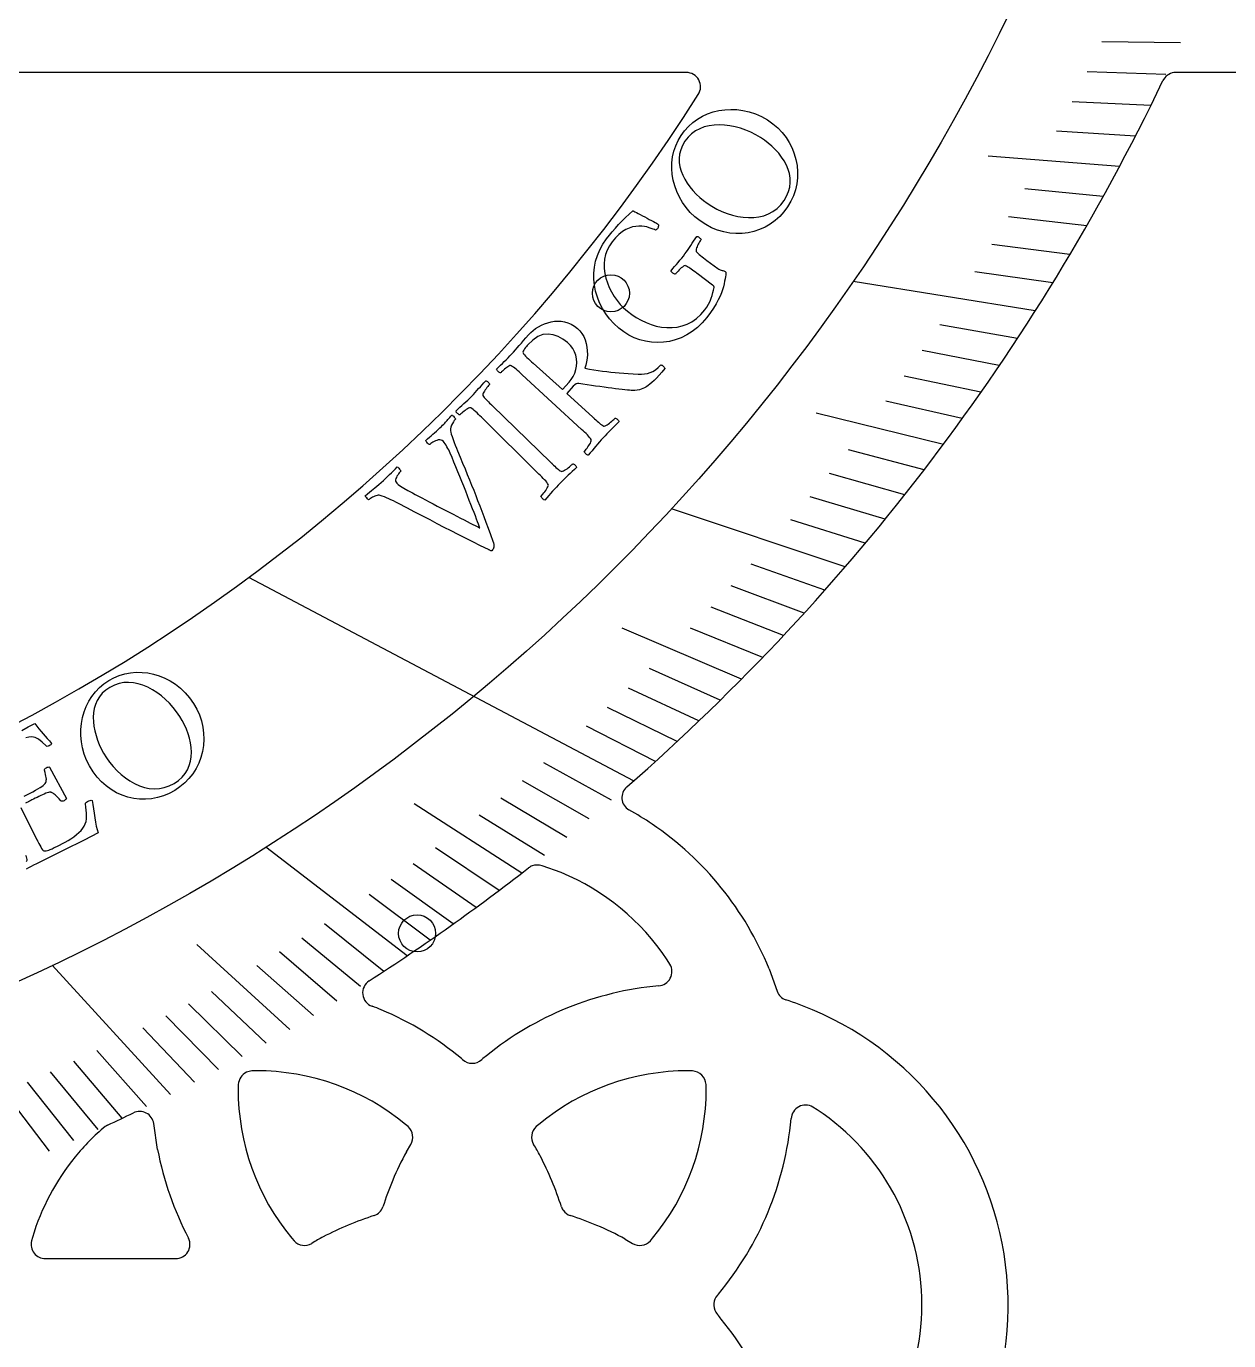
# Model space of a CAD drawing. Header units: millimetres. Extents: x -54 to 54, y -54 to 54.
# Drawn here: x 14.86 to 35.94, y -23.31 to -0.27 of the extents above; entities that cross this region are included whole.
import ezdxf

# ---------------------------------------------------------------- set-up
doc = ezdxf.new("R2010")
doc.units = ezdxf.units.MM
for name, color, linetype in [('CUT_INNER', 6, 'Continuous'), ('CUT_OUTER', 1, 'Continuous'), ('ENGRAVE', 7, 'Continuous'), ('ENGRAVE_FINE', 8, 'Continuous'), ('TEXT', 5, 'Continuous')]:
    doc.layers.add(name, color=color, linetype=linetype)

msp = doc.modelspace()

# ---------------------------------------------------------------- linework, layer by layer
at = {"layer": 'CUT_INNER'}
for points in [[(26.4331, -1.08), (4.6534, -1.08)], [(51.0325, -1.08), (35.0142, -1.08)], [(34.8007, -1.1999), (34.7885, -1.2224)], [(24.2386, -15.1051), (23.9042, -14.9854)], [(26.1455, -16.7103), (26.0979, -16.631)], [(27.8829, -16.7884), (28.0246, -17.1843)], [(22.4931, -18.3651), (22.5121, -18.3823)], [(18.8877, -18.5775), (18.8184, -18.5809)], [(26.5416, -18.5809), (26.4723, -18.5775)], [(18.5809, -18.8184), (18.5775, -18.8877)], [(26.7825, -18.8877), (26.7791, -18.8184)], [(28.729, -19.2621), (28.6497, -19.2145)], [(16.2685, -19.5408), (16.2478, -19.5545)], [(16.2904, -19.5291), (16.2685, -19.5408)], [(17.1651, -19.956), (17.098, -19.5035)], [(21.5566, -19.5569), (21.5121, -19.5165)], [(23.8479, -19.5165), (23.8034, -19.5569)], [(21.527, -19.9977), (21.6032, -19.8707)], [(14.9706, -21.5008), (14.956, -21.5593)], [(19.5165, -21.5121), (19.5569, -21.5566)], [(25.3623, -21.527), (25.4893, -21.6032)], [(25.8031, -21.5566), (25.8435, -21.5121)], [(15.1985, -21.87), (17.4839, -21.87)], [(26.9949, -22.4931), (26.9777, -22.5121)], [(26.9485, -22.8085), (26.9622, -22.8289), (26.9777, -22.8479)]]:
    msp.add_lwpolyline(points, dxfattribs=at)
for centre, radius, start, end in [((26.4331, -1.33), 0.25, 327.48047, 90), ((35.0142, -1.33), 0.25, 90, 148.64702), ((0.0037, 15.4278), 38.5644, 311.16777, 334.4212), ((0.0002, 15.4305), 31.5488, 272.43391, 327.62104), ((25.5544, -13.7907), 0.25, 131.30985, 239.0625), ((23.1822, -18.1368), 4.7016, 55.68169, 61.4964), ((22.68, -18.9), 5.6151, 22.09021, 55.84021), ((23.8199, -15.2208), 0.25, 70.3125, 110.54883), ((0.0813, 15.3152), 38.4278, 302.75827, 307.86186), ((23.8199, -15.2208), 0.25, 110.54883, 127.79297), ((22.68, -18.9), 4.1025, 33.57868, 67.67132), ((25.931, -16.8389), 0.25, 274.21875, 30.9375), ((21.0101, -17.211), 0.25, 122.87251, 250.3125), ((26.46, -22.68), 5.6151, 95.21723, 128.96516), ((28.2599, -17.1001), 0.25, 199.6875, 250.3125), ((20.3869, -19.0892), 1.729, 66.15441, 71.83446), ((18.9056, -22.6708), 5.6044, 50.19903, 67.10639), ((26.7142, -22.0482), 4.9342, 66.953, 72.7701), ((26.46, -22.68), 5.6151, 303.34021, 67.09021), ((22.68, -18.197), 0.25, 227.8125, 312.1875), ((23.6228, -19.2217), 1.1424, 127.398, 132.71233), ((18.8306, -18.8306), 0.25, 115.3125, 177.1875), ((18.8306, -18.8306), 0.25, 92.8125, 115.3125), ((18.9, -22.68), 4.1025, 50.45368, 90.17132), ((26.46, -22.68), 4.1025, 89.82868, 129.54632), ((26.5294, -18.8306), 0.25, 2.8125, 87.1875), ((22.68, -18.9), 4.1025, 179.82868, 219.54632), ((22.68, -18.9), 4.1025, 320.45368, 0.17132), ((4.7393, 5.4219), 27.4952, 294.84172, 295.88265), ((16.8507, -19.5402), 0.25, 8.4375, 115.83984), ((28.5211, -19.4291), 0.2501, 59.0726, 177.12543), ((26.46, -22.68), 4.1025, 303.57868, 56.42132), ((18.5855, -22.395), 3.6788, 129.45426, 141.14039), ((21.3887, -19.7421), 0.25, 329.0625, 47.8125), ((23.9713, -19.7421), 0.25, 132.1875, 210.9375), ((22.6812, -18.9003), 5.6139, 320.20963, 354.72417), ((22.6726, -18.9029), 5.6073, 190.82568, 207.7432), ((26.2893, -22.5978), 5.4258, 151.36703, 157.1884), ((21.8421, -21.1057), 2.2785, 27.07594, 32.82166), ((18.9, -22.68), 4.1025, 140.79632, 163.29632), ((19.1391, -22.5685), 5.3516, 17.44305, 27.84836), ((25.8282, -22.4258), 4.9342, 156.953, 162.7701), ((20.8801, -20.8801), 0.25, 289.6875, 340.3125), ((24.4799, -20.8801), 0.25, 199.6875, 216.5625), ((22.5685, -26.2209), 5.3516, 107.44305, 117.84836), ((24.4799, -20.8801), 0.25, 216.5625, 250.3125), ((22.9342, -25.8282), 4.9342, 66.953, 72.7701), ((22.7622, -26.2893), 5.4258, 61.36703, 67.1884), ((15.1985, -21.62), 0.25, 165.9375, 270), ((17.4839, -21.62), 0.25, 270, 25.3125), ((19.7421, -21.3887), 0.25, 222.1875, 300.9375), ((21.1057, -23.5179), 2.2785, 117.07594, 122.82166), ((25.6179, -21.3887), 0.25, 239.0625, 317.8125), ((27.163, -22.68), 0.25, 137.8125, 210.9375), ((26.1383, -23.6228), 1.1424, 37.398, 42.71233), ((22.68, -26.46), 5.6151, 5.21723, 38.96516)]:
    msp.add_arc(centre, radius, start, end, dxfattribs=at)
at = {"layer": 'CUT_OUTER'}
msp.add_circle((0, 0), 54, dxfattribs=at)
at = {"layer": 'ENGRAVE'}
for points in [[(32.5495, -5.26), (29.3566, -4.744)], [(29.218, -9.7463), (26.1736, -8.7307)], [(25.5092, -13.4977), (18.7665, -9.9299)], [(21.5389, -16.5638), (19.0629, -14.6597)], [(17.3911, -18.9949), (15.3164, -16.7289)]]:
    msp.add_lwpolyline(points, dxfattribs=at)
for centre, radius in [((0, 15.4308), 35.6208), ((25.1128, -4.9501), 0.324), ((21.714, -16.1689), 0.324)]:
    msp.add_circle(centre, radius, dxfattribs=at)
at = {"layer": 'ENGRAVE_FINE'}
for points in [[(35.0974, -0.5615), (33.7144, -0.5393)], [(34.8398, -1.115), (33.4575, -1.0708)], [(34.5754, -1.6607), (33.1941, -1.5943)], [(34.3043, -2.1984), (32.9245, -2.11)], [(34.0268, -2.7283), (31.725, -2.5438)], [(33.7431, -3.2503), (32.3674, -3.1178)], [(33.4532, -3.7645), (32.0804, -3.61)], [(33.1576, -4.2708), (31.7879, -4.0944)], [(32.8563, -4.7693), (31.4902, -4.571)], [(32.2374, -5.7429), (30.8797, -5.5011)], [(31.9202, -6.2182), (30.5674, -5.9546)], [(31.5981, -6.6857), (30.2505, -6.4006)], [(31.2712, -7.1456), (29.9293, -6.839)], [(30.9396, -7.5978), (28.7085, -7.0499)], [(30.6036, -8.0425), (29.2743, -7.6932)], [(30.2633, -8.4797), (28.9409, -8.1091)], [(29.9188, -8.9093), (28.6037, -8.5177)], [(29.5704, -9.3315), (28.2629, -8.9189)], [(28.8619, -10.1537), (27.5711, -9.6996)], [(28.5022, -10.5538), (27.2203, -10.0792)], [(28.139, -10.9467), (26.8664, -10.4516)], [(27.4027, -11.7109), (25.3106, -10.8168)], [(27.7725, -11.3324), (26.5095, -10.817)], [(27.0298, -12.0822), (25.7873, -11.5269)], [(26.6539, -12.4466), (25.4223, -11.8714)], [(26.2751, -12.8039), (25.0547, -12.2091)], [(25.8935, -13.1542), (24.6846, -12.5401)], [(25.1223, -13.8343), (23.9377, -13.1819)], [(24.733, -14.1641), (23.561, -13.4929)], [(24.3412, -14.4871), (23.1823, -13.7974)], [(23.5508, -15.1132), (21.6615, -13.9007)], [(23.9471, -14.8035), (22.8016, -14.0953)], [(23.1524, -15.4163), (22.0346, -14.672)], [(22.7519, -15.7129), (21.6485, -14.9508)], [(22.3495, -16.0029), (21.2608, -15.2234)], [(21.9451, -16.2866), (20.8715, -15.4898)], [(21.1309, -16.8347), (20.0885, -16.0041)], [(20.7213, -17.0993), (19.6949, -16.2522)], [(19.4829, -17.8557), (17.8536, -16.3624)], [(20.3101, -17.3576), (19.2999, -16.4943)], [(19.8972, -17.6097), (18.9038, -16.7305)], [(19.0672, -18.0956), (18.108, -17.1852)], [(18.6501, -18.3294), (17.7084, -17.4039)], [(18.2317, -18.5572), (17.3078, -17.6168)], [(17.812, -18.779), (16.9062, -17.824)], [(15.2702, -19.9867), (13.9498, -18.2584)], [(16.5459, -19.409), (15.696, -18.412)], [(16.9691, -19.2048), (16.1003, -18.2216)], [(16.1217, -19.6073), (15.2909, -18.597)], [(15.6964, -19.7999), (14.8851, -18.7764)]]:
    msp.add_lwpolyline(points, dxfattribs=at)
at = {"layer": 'TEXT'}
for points in [[(26.3422, -2.1849), (26.404, -2.1015), (26.4722, -2.026), (26.5472, -1.9583), (26.6288, -1.8985), (26.716, -1.8471), (26.8074, -1.8046), (26.9032, -1.7711), (27.0033, -1.7465), (27.1065, -1.7313), (27.2115, -1.7257), (27.3183, -1.7298), (27.4268, -1.7438), (27.5357, -1.7684), (27.6437, -1.8045), (27.7506, -1.8524), (27.8564, -1.912), (27.9513, -1.9774), (28.0371, -2.0498), (28.1137, -2.1294), (28.1811, -2.2161), (28.239, -2.3083), (28.2876, -2.4041), (28.3266, -2.5037), (28.3561, -2.607), (28.3755, -2.7125), (28.3842, -2.8184), (28.3823, -2.9247), (28.3698, -3.0315), (28.3463, -3.1368), (28.3116, -3.2389), (28.2657, -3.3377), (28.2086, -3.433), (28.1434, -3.5211), (28.0711, -3.6008), (27.9917, -3.6723), (27.9053, -3.7353), (27.8135, -3.789), (27.7179, -3.8324), (27.6187, -3.8655), (27.5157, -3.8884), (27.4105, -3.9007), (27.3044, -3.9022), (27.1974, -3.8931), (27.0895, -3.8733), (26.9823, -3.8424), (26.8774, -3.7999), (26.7747, -3.7458), (26.6742, -3.6803), (26.5836, -3.6089), (26.502, -3.5313), (26.4296, -3.4476), (26.3661, -3.3579), (26.3117, -3.2638), (26.2665, -3.1674), (26.2305, -3.0684), (26.2036, -2.9671), (26.1861, -2.8647), (26.1786, -2.7626), (26.1809, -2.6609), (26.1931, -2.5593), (26.2152, -2.4599), (26.2474, -2.3644), (26.2898, -2.2728), (26.3422, -2.1849)], [(26.4101, -2.285), (26.3664, -2.3593), (26.3347, -2.4339), (26.3151, -2.509), (26.3076, -2.5846), (26.3103, -2.66), (26.3216, -2.7343), (26.3416, -2.8075), (26.3702, -2.8798), (26.4061, -2.9505), (26.4481, -3.0191), (26.4962, -3.0856), (26.5504, -3.1499), (26.609, -3.2113), (26.6703, -3.2689), (26.7343, -3.3225), (26.801, -3.3723), (26.8821, -3.4252), (26.9667, -3.4726), (27.0549, -3.5144), (27.1467, -3.5508), (27.2404, -3.5805), (27.3343, -3.6025), (27.4282, -3.6169), (27.5223, -3.6236), (27.6148, -3.6217), (27.7043, -3.6103), (27.7905, -3.5894), (27.8736, -3.559), (27.9518, -3.518), (28.0233, -3.4653), (28.0881, -3.4008), (28.1461, -3.3247), (28.1924, -3.2456), (28.226, -3.1665), (28.2469, -3.0873), (28.2552, -3.0083), (28.2523, -2.9299), (28.2402, -2.8529), (28.2187, -2.7772), (28.1879, -2.7029), (28.1494, -2.6307), (28.1045, -2.5616), (28.0534, -2.4955), (27.9962, -2.4323), (27.9345, -2.3728), (27.8704, -2.3176), (27.8038, -2.2666), (27.7348, -2.2198), (27.6516, -2.1707), (27.5653, -2.1272), (27.4759, -2.0894), (27.3834, -2.0571), (27.2895, -2.0313), (27.196, -2.0128), (27.1028, -2.0016), (27.0098, -1.9977), (26.9189, -2.0016), (26.8318, -2.014), (26.7484, -2.0349), (26.6686, -2.0643), (26.5941, -2.1033), (26.5262, -2.153), (26.4649, -2.2136), (26.4101, -2.285)], [(26.6246, -4.603), (26.6205, -4.5999), (26.6164, -4.5969), (26.6124, -4.5938), (26.6083, -4.5907), (26.6042, -4.5877), (26.6002, -4.5846), (26.5961, -4.5815), (26.592, -4.5785), (26.5668, -4.5596), (26.5426, -4.5418), (26.5194, -4.5251), (26.4974, -4.5094), (26.4764, -4.4953), (26.4567, -4.4836), (26.4383, -4.474), (26.421, -4.4667), (26.4106, -4.4646), (26.3976, -4.4675), (26.382, -4.4757), (26.3638, -4.4891), (26.3445, -4.5054), (26.3256, -4.5226), (26.3072, -4.5406), (26.2891, -4.5595), (26.2727, -4.5773), (26.2593, -4.5923), (26.2487, -4.6046), (26.2411, -4.614), (26.232, -4.6127), (26.2214, -4.609), (26.2095, -4.603), (26.1962, -4.5945), (26.1838, -4.5849), (26.1745, -4.5753), (26.1684, -4.5658), (26.1655, -4.5563), (26.1974, -4.5177), (26.229, -4.48), (26.2604, -4.4431), (26.2916, -4.4071), (26.3223, -4.3713), (26.3522, -4.3349), (26.3815, -4.298), (26.41, -4.2605), (26.4384, -4.2218), (26.4651, -4.1836), (26.4902, -4.1461), (26.5137, -4.1092), (26.5371, -4.0721), (26.5619, -4.0336), (26.5881, -3.9938), (26.6158, -3.9527), (26.6257, -3.9528), (26.6366, -3.9559), (26.6484, -3.962), (26.6611, -3.9712), (26.673, -3.9815), (26.6823, -3.9912), (26.6888, -4.0003), (26.6926, -4.0087), (26.6858, -4.0186), (26.6773, -4.0319), (26.667, -4.0487), (26.655, -4.0689), (26.6427, -4.0907), (26.6316, -4.1123), (26.6216, -4.1338), (26.6128, -4.1551), (26.6064, -4.1747), (26.6036, -4.1912), (26.6044, -4.2046), (26.6088, -4.215), (26.6228, -4.2328), (26.6401, -4.2512), (26.6606, -4.2702), (26.6844, -4.2898), (26.7105, -4.3099), (26.7376, -4.3307), (26.7659, -4.352), (26.7954, -4.3739), (26.9839, -4.5132), (27.005, -4.5275), (27.0247, -4.538), (27.0429, -4.5448), (27.0597, -4.5479), (27.0751, -4.5499), (27.0892, -4.5536), (27.102, -4.5591), (27.1136, -4.5663), (27.1185, -4.5707), (27.1223, -4.5759), (27.125, -4.5819), (27.1266, -4.5887), (27.127, -4.5982), (27.1263, -4.612), (27.1243, -4.6304), (27.1212, -4.6532), (27.114, -4.6947), (27.1054, -4.7386), (27.0953, -4.7851), (27.0839, -4.8341), (27.0693, -4.8862), (27.0495, -4.9422), (27.0246, -5.0019), (26.9946, -5.0655), (26.9575, -5.1339), (26.9113, -5.2082), (26.856, -5.2884), (26.7916, -5.3745), (26.7123, -5.4674), (26.6274, -5.5493), (26.5369, -5.62), (26.4411, -5.6796), (26.3416, -5.7281), (26.2403, -5.7655), (26.1372, -5.792), (26.0323, -5.8075), (25.9272, -5.8123), (25.8233, -5.8066), (25.7208, -5.7906), (25.6194, -5.7642), (25.5208, -5.7278), (25.4261, -5.6815), (25.3354, -5.6254), (25.2485, -5.5596), (25.1631, -5.4819), (25.0869, -5.3987), (25.0199, -5.3101), (24.962, -5.216), (24.9133, -5.1181), (24.8739, -5.0179), (24.8438, -4.9152), (24.8228, -4.8102), (24.8117, -4.7042), (24.8113, -4.5986), (24.8214, -4.4934), (24.8422, -4.3885), (24.8739, -4.2854), (24.9169, -4.1856), (24.9712, -4.089), (25.0369, -3.9955), (25.0857, -3.9338), (25.1367, -3.8717), (25.1901, -3.809), (25.2457, -3.7457), (25.304, -3.6829), (25.3652, -3.6214), (25.4293, -3.5613), (25.4964, -3.5025), (25.5003, -3.5045), (25.5121, -3.5106), (25.5317, -3.5207), (25.5591, -3.5349), (25.5917, -3.5519), (25.6268, -3.5704), (25.6645, -3.5906), (25.7046, -3.6124), (25.7451, -3.6344), (25.7838, -3.6552), (25.8207, -3.675), (25.8557, -3.6937), (25.8863, -3.71), (25.9097, -3.7228), (25.9259, -3.7321), (25.935, -3.7379), (25.9404, -3.742), (25.9439, -3.7487), (25.9455, -3.758), (25.9451, -3.77), (25.9428, -3.783), (25.939, -3.7953), (25.9336, -3.8069), (25.9265, -3.8178), (25.9194, -3.8264), (25.9117, -3.8335), (25.9035, -3.8392), (25.8947, -3.8435), (25.8751, -3.8343), (25.85, -3.824), (25.8194, -3.8124), (25.7835, -3.7995), (25.743, -3.7877), (25.6989, -3.7794), (25.6512, -3.7744), (25.5999, -3.7727), (25.546, -3.7765), (25.4903, -3.7877), (25.4329, -3.8065), (25.3737, -3.8328), (25.3137, -3.8688), (25.2535, -3.9169), (25.1933, -3.977), (25.1327, -4.0493), (25.0843, -4.1201), (25.0463, -4.194), (25.0189, -4.2711), (25.0018, -4.3514), (24.9943, -4.4336), (24.9954, -4.5165), (25.0051, -4.5999), (25.0233, -4.684), (25.0492, -4.7672), (25.0818, -4.8482), (25.1211, -4.9269), (25.1671, -5.0034), (25.2186, -5.0761), (25.2746, -5.1437), (25.335, -5.2062), (25.3999, -5.2635), (25.4767, -5.3219), (25.5569, -5.3746), (25.6407, -5.4217), (25.7279, -5.4631), (25.8174, -5.4975), (25.9078, -5.5237), (25.9991, -5.5416), (26.0913, -5.5512), (26.1831, -5.5514), (26.2733, -5.5413), (26.3619, -5.5207), (26.4488, -5.4897), (26.5326, -5.4471), (26.6119, -5.3916), (26.6865, -5.3233), (26.7565, -5.2423), (26.7937, -5.1904), (26.825, -5.1387), (26.8504, -5.0872), (26.87, -5.0358), (26.8855, -4.9857), (26.8988, -4.9381), (26.9099, -4.893), (26.9189, -4.8503), (26.9205, -4.8419), (26.9204, -4.8348), (26.9187, -4.8288), (26.9153, -4.8239), (26.9108, -4.8196), (26.9056, -4.815), (26.8998, -4.8102), (26.8933, -4.8052)], [(23.6682, -5.6772), (23.7058, -5.6386), (23.7473, -5.6023), (23.7928, -5.5685), (23.8423, -5.5371), (23.8946, -5.509), (23.9487, -5.4852), (24.0044, -5.4659), (24.0619, -5.4508), (24.1205, -5.4411), (24.1794, -5.4378), (24.2386, -5.4408), (24.2982, -5.4501), (24.3573, -5.4669), (24.415, -5.492), (24.4713, -5.5257), (24.5262, -5.5678), (24.5684, -5.6092), (24.6047, -5.6563), (24.6351, -5.7089), (24.6595, -5.7672), (24.678, -5.8289), (24.6909, -5.8919), (24.6982, -5.9563), (24.6997, -6.022), (24.6957, -6.0867), (24.6864, -6.1484), (24.6717, -6.207), (24.6519, -6.2624), (24.7341, -6.2772), (24.8137, -6.2905), (24.8905, -6.3022), (24.9646, -6.3125), (25.0376, -6.3216), (25.111, -6.3298), (25.1849, -6.3371), (25.2593, -6.3434), (25.3359, -6.3492), (25.4167, -6.355), (25.5016, -6.3607), (25.5908, -6.3663), (25.6486, -6.3672), (25.7029, -6.3629), (25.7536, -6.3536), (25.8008, -6.3392), (25.8465, -6.3182), (25.893, -6.2889), (25.9402, -6.2515), (25.988, -6.2058), (25.9979, -6.2068), (26.0085, -6.2116), (26.0197, -6.2204), (26.0315, -6.2331), (26.0424, -6.2463), (26.0505, -6.2567), (26.056, -6.2644), (26.0588, -6.2693), (26.0062, -6.3312), (25.9569, -6.3865), (25.9109, -6.4354), (25.8683, -6.4777), (25.8296, -6.5136), (25.7953, -6.5434), (25.7653, -6.5668), (25.7398, -6.5841), (25.7215, -6.5935), (25.6996, -6.6043), (25.6739, -6.6165), (25.6446, -6.6299), (25.6113, -6.642), (25.574, -6.65), (25.5327, -6.6539), (25.4873, -6.6536), (25.4664, -6.652), (25.438, -6.6495), (25.4019, -6.6461), (25.3582, -6.6416), (25.3083, -6.6363), (25.2535, -6.6299), (25.1938, -6.6227), (25.1294, -6.6144), (25.0614, -6.6055), (24.9911, -6.5961), (24.9187, -6.5863), (24.844, -6.576), (24.7688, -6.5653), (24.6947, -6.5542), (24.6217, -6.5428), (24.5498, -6.531), (24.5256, -6.5313), (24.5012, -6.5394), (24.4768, -6.5552), (24.4521, -6.5788), (24.3372, -6.7058), (24.7945, -7.1218), (24.7983, -7.1253), (24.802, -7.1287), (24.8058, -7.1321), (24.8096, -7.1355), (24.8134, -7.139), (24.8171, -7.1424), (24.8209, -7.1458), (24.8247, -7.1493), (24.8481, -7.1704), (24.8705, -7.1904), (24.892, -7.2092), (24.9125, -7.2268), (24.9321, -7.2427), (24.9506, -7.2563), (24.9682, -7.2674), (24.9847, -7.2762), (24.9949, -7.2773), (25.0082, -7.2743), (25.0248, -7.2671), (25.0444, -7.2559), (25.0656, -7.2418), (25.0865, -7.2264), (25.1072, -7.2097), (25.1277, -7.1916), (25.1464, -7.1741), (25.1617, -7.1594), (25.1736, -7.1476), (25.1822, -7.1385), (25.1913, -7.1404), (25.2016, -7.1448), (25.2131, -7.1517), (25.2257, -7.1612), (25.2373, -7.1717), (25.2458, -7.1821), (25.251, -7.1921), (25.2531, -7.2019), (25.2163, -7.238), (25.1803, -7.2733), (25.1452, -7.3079), (25.1109, -7.3418), (25.0771, -7.3758), (25.0432, -7.4106), (25.0093, -7.4463), (24.9754, -7.4828), (24.9427, -7.5189), (24.9101, -7.5556), (24.8777, -7.5931), (24.8454, -7.6313), (24.813, -7.67), (24.7804, -7.7091), (24.7476, -7.7487), (24.7147, -7.7887), (24.7047, -7.7875), (24.6942, -7.7831), (24.6832, -7.7756), (24.6717, -7.7649), (24.6612, -7.7531), (24.6533, -7.7423), (24.648, -7.7324), (24.6453, -7.7235), (24.6537, -7.7142), (24.6645, -7.7013), (24.6778, -7.6847), (24.6936, -7.6646), (24.7099, -7.6426), (24.7251, -7.6203), (24.739, -7.5977), (24.7517, -7.5749), (24.7616, -7.5539), (24.7672, -7.537), (24.7686, -7.524), (24.7656, -7.5149), (24.7538, -7.4956), (24.7387, -7.4753), (24.7204, -7.4541), (24.6989, -7.432), (24.6753, -7.4091), (24.6505, -7.3855), (24.6247, -7.3612), (24.5979, -7.3362), (23.5561, -6.3764), (23.529, -6.3515), (23.5025, -6.3274), (23.4767, -6.3042), (23.4516, -6.2818), (23.4274, -6.2615), (23.4046, -6.2445), (23.3832, -6.2306), (23.3631, -6.2199), (23.3531, -6.2166), (23.3403, -6.2182), (23.3248, -6.2247), (23.3064, -6.236), (23.2867, -6.2502), (23.2672, -6.265), (23.2479, -6.2806), (23.2288, -6.2969), (23.2113, -6.3123), (23.1968, -6.3254), (23.1855, -6.336), (23.1773, -6.3443), (23.1684, -6.342), (23.1584, -6.3371), (23.1472, -6.3298), (23.1349, -6.32), (23.1235, -6.3092), (23.1152, -6.2988), (23.1101, -6.2888), (23.108, -6.2792), (23.1423, -6.2452), (23.1763, -6.2118), (23.2101, -6.1789), (23.2435, -6.1466), (23.2764, -6.1143), (23.3087, -6.0817), (23.3403, -6.0488), (23.3713, -6.0156), (23.4035, -5.9801), (23.4365, -5.943), (23.4704, -5.9042), (23.5052, -5.8637), (23.5417, -5.8211), (23.5811, -5.7758), (23.6233, -5.7278), (23.6682, -5.6772)], [(24.353, -5.8149), (24.2701, -5.752), (24.1853, -5.7061), (24.0987, -5.6772), (24.0101, -5.6651), (23.921, -5.6742), (23.8324, -5.7086), (23.7442, -5.7685), (23.6561, -5.8536), (23.6452, -5.8661), (23.632, -5.8816), (23.6166, -5.9004), (23.5988, -5.9222), (23.583, -5.9442), (23.5732, -5.9632), (23.5695, -5.9792), (23.572, -5.9923), (23.5814, -6.0086), (23.5956, -6.0275), (23.6148, -6.0489), (23.6388, -6.0728), (23.6654, -6.098), (23.6923, -6.1231), (23.7195, -6.1483), (23.747, -6.1734), (24.2618, -6.6373), (24.3786, -6.5082), (24.4179, -6.4589), (24.4505, -6.4057), (24.4765, -6.3486), (24.4959, -6.2877), (24.5079, -6.2248), (24.5118, -6.1619), (24.5077, -6.0991), (24.4956, -6.0363), (24.4746, -5.9754), (24.4438, -5.9182), (24.4032, -5.8647), (24.353, -5.8149)], [(22.6696, -6.756), (22.702, -6.7224), (22.7334, -6.6888), (22.764, -6.6551), (22.7935, -6.6213), (22.8231, -6.5872), (22.8534, -6.5525), (22.8845, -6.5172), (22.9165, -6.4813), (22.9262, -6.4828), (22.9364, -6.4874), (22.9473, -6.4951), (22.9587, -6.5059), (22.9691, -6.5177), (22.977, -6.5285), (22.9824, -6.5383), (22.9852, -6.547), (22.9773, -6.5557), (22.9671, -6.5678), (22.9544, -6.5833), (22.9395, -6.6021), (22.9238, -6.6225), (22.9092, -6.6428), (22.8955, -6.6629), (22.8829, -6.6829), (22.8729, -6.7014), (22.8672, -6.7174), (22.8658, -6.7308), (22.8687, -6.7415), (22.8787, -6.7573), (22.8913, -6.7742), (22.9065, -6.7922), (22.9241, -6.8112), (22.9436, -6.831), (22.9641, -6.8517), (22.9857, -6.873), (23.0083, -6.8951), (23.012, -6.8987), (23.0156, -6.9022), (23.0193, -6.9058), (23.0229, -6.9093), (23.0266, -6.9129), (23.0302, -6.9164), (23.0339, -6.92), (23.0376, -6.9235), (24.0541, -7.9099), (24.0578, -7.9135), (24.0614, -7.917), (24.0651, -7.9206), (24.0687, -7.9241), (24.0724, -7.9277), (24.076, -7.9312), (24.0797, -7.9348), (24.0834, -7.9383), (24.1061, -7.9602), (24.1278, -7.9809), (24.1487, -8.0004), (24.1687, -8.0187), (24.1877, -8.0352), (24.2058, -8.0493), (24.223, -8.061), (24.2392, -8.0703), (24.2494, -8.0718), (24.2628, -8.0692), (24.2795, -8.0626), (24.2996, -8.0519), (24.3211, -8.0386), (24.3426, -8.0239), (24.3638, -8.0078), (24.3849, -7.9903), (24.4041, -7.9735), (24.4199, -7.9594), (24.4322, -7.9479), (24.4411, -7.939), (24.4501, -7.9413), (24.4603, -7.946), (24.4715, -7.9533), (24.4838, -7.9632), (24.4951, -7.9741), (24.5032, -7.9847), (24.5081, -7.9949), (24.5098, -8.0048), (24.4719, -8.0396), (24.4348, -8.0738), (24.3986, -8.1072), (24.3633, -8.14), (24.3283, -8.1728), (24.2934, -8.2066), (24.2583, -8.2411), (24.2233, -8.2766), (24.1894, -8.3115), (24.1557, -8.3472), (24.122, -8.3836), (24.0885, -8.4207), (24.0549, -8.4584), (24.0211, -8.4965), (23.987, -8.5349), (23.9528, -8.5738), (23.9429, -8.5723), (23.9325, -8.5676), (23.9218, -8.5597), (23.9106, -8.5487), (23.9005, -8.5366), (23.893, -8.5255), (23.888, -8.5155), (23.8856, -8.5065), (23.8942, -8.4974), (23.9055, -8.4849), (23.9193, -8.4688), (23.9357, -8.4492), (23.9528, -8.4277), (23.9686, -8.4059), (23.9833, -8.3838), (23.9967, -8.3614), (24.0073, -8.3407), (24.0134, -8.3239), (24.0152, -8.311), (24.0126, -8.3019), (24.0013, -8.2821), (23.9869, -8.2614), (23.9693, -8.2396), (23.9485, -8.2169), (23.9256, -8.1932), (23.9017, -8.1688), (23.8767, -8.1437), (23.8506, -8.1178), (22.8427, -7.1226), (22.8164, -7.0968), (22.7907, -7.0719), (22.7657, -7.0479), (22.7412, -7.0247), (22.7177, -7.0037), (22.6955, -6.9858), (22.6745, -6.9713), (22.6548, -6.96), (22.6449, -6.9563), (22.6321, -6.9575), (22.6164, -6.9635), (22.5976, -6.9743), (22.5774, -6.9878), (22.5573, -7.0023), (22.5371, -7.0176), (22.5169, -7.0337), (22.4984, -7.0491), (22.4833, -7.062), (22.4714, -7.0725), (22.4628, -7.0806), (22.454, -7.078), (22.4442, -7.0729), (22.4332, -7.0652), (22.4212, -7.055), (22.4102, -7.0438), (22.4022, -7.0331), (22.3974, -7.0229), (22.3956, -7.0133), (22.4311, -6.9804), (22.4664, -6.9479), (22.5015, -6.9157), (22.5365, -6.884), (22.5709, -6.8523), (22.6046, -6.8204), (22.6375, -6.7883), (22.6696, -6.756)], [(21.0855, -8.2666), (21.1237, -8.2321), (21.1608, -8.1977), (21.1968, -8.1633), (21.2317, -8.1288), (21.266, -8.0946), (21.3, -8.0608), (21.3339, -8.0273), (21.3675, -7.9942), (21.3752, -7.9986), (21.3842, -8.006), (21.3947, -8.0164), (21.4066, -8.0299), (21.4173, -8.0435), (21.4242, -8.0546), (21.4274, -8.063), (21.4268, -8.0689), (21.4208, -8.0751), (21.4123, -8.0849), (21.4014, -8.0985), (21.3881, -8.1156), (21.3743, -8.135), (21.3621, -8.1552), (21.3514, -8.1763), (21.3424, -8.1983), (21.3371, -8.22), (21.3379, -8.2406), (21.3447, -8.26), (21.3576, -8.2783), (21.3833, -8.3014), (21.4242, -8.3303), (21.4802, -8.3649), (21.5515, -8.4053), (21.5892, -8.4257), (21.6327, -8.4492), (21.6821, -8.4756), (21.7374, -8.505), (21.797, -8.5367), (21.8596, -8.57), (21.9252, -8.6049), (21.9938, -8.6413), (22.064, -8.6784), (22.1344, -8.7153), (22.205, -8.7519), (22.2759, -8.7882), (22.3455, -8.8237), (22.4121, -8.8578), (22.4759, -8.8905), (22.5369, -8.9218), (22.5936, -8.951), (22.645, -8.9773), (22.6909, -9.0009), (22.7314, -9.0216), (22.7649, -9.0387), (22.7899, -9.0513), (22.8063, -9.0594), (22.8142, -9.063), (22.8102, -9.0509), (22.8025, -9.0291), (22.7911, -8.9978), (22.7759, -8.9569), (22.7576, -8.9082), (22.7368, -8.8534), (22.7134, -8.7926), (22.6874, -8.7258), (22.6593, -8.6541), (22.6297, -8.5789), (22.5986, -8.5001), (22.5659, -8.4178), (22.5323, -8.3334), (22.4982, -8.2485), (22.4637, -8.1631), (22.4287, -8.0773), (22.394, -7.9924), (22.3601, -7.9103), (22.327, -7.8308), (22.2949, -7.7539), (22.2826, -7.7251), (22.2691, -7.6962), (22.2544, -7.6674), (22.2384, -7.6385), (22.2221, -7.6112), (22.206, -7.5872), (22.1902, -7.5664), (22.1747, -7.5489), (22.1551, -7.5325), (22.1338, -7.5223), (22.111, -7.5184), (22.0865, -7.5207), (22.0617, -7.5272), (22.0378, -7.5357), (22.0148, -7.5463), (21.9926, -7.559), (21.9727, -7.5719), (21.9565, -7.5829), (21.944, -7.5923), (21.9351, -7.5999), (21.9272, -7.5999), (21.9178, -7.5958), (21.9067, -7.5877), (21.8941, -7.5756), (21.8823, -7.562), (21.8739, -7.5497), (21.8688, -7.5385), (21.8671, -7.5285), (21.8996, -7.5001), (21.9312, -7.4726), (21.9621, -7.4461), (21.9923, -7.4205), (22.0223, -7.3947), (22.0526, -7.3676), (22.0834, -7.3391), (22.1145, -7.3093), (22.1398, -7.2846), (22.1621, -7.2624), (22.1815, -7.2427), (22.1979, -7.2255), (22.2128, -7.2096), (22.2274, -7.1937), (22.2416, -7.1777), (22.2556, -7.1617), (22.2702, -7.1449), (22.2866, -7.1263), (22.3047, -7.1061), (22.3245, -7.0841), (22.3323, -7.0883), (22.3417, -7.0957), (22.3526, -7.1064), (22.3651, -7.1204), (22.3763, -7.1343), (22.3837, -7.145), (22.3872, -7.1522), (22.3868, -7.1562), (22.3784, -7.166), (22.367, -7.1818), (22.3527, -7.2035), (22.3353, -7.2311), (22.319, -7.2619), (22.3082, -7.2934), (22.3028, -7.3254), (22.3028, -7.3581), (22.3065, -7.3844), (22.3146, -7.4185), (22.3271, -7.4604), (22.3441, -7.5101), (22.3633, -7.5629), (22.3828, -7.614), (22.4026, -7.6633), (22.4225, -7.7109), (22.4687, -7.8213), (22.5128, -7.9272), (22.5547, -8.0286), (22.5945, -8.1255), (22.6327, -8.2194), (22.6699, -8.3119), (22.7061, -8.403), (22.7412, -8.4926), (22.7761, -8.5825), (22.8114, -8.6741), (22.8474, -8.7676), (22.8838, -8.8628), (22.9212, -8.9617), (22.96, -9.0662), (23.0002, -9.1763), (23.0417, -9.292), (23.0516, -9.3234), (23.0575, -9.3515), (23.0595, -9.3763), (23.0576, -9.3979), (23.0525, -9.4168), (23.0453, -9.4336), (23.0358, -9.4484), (23.0242, -9.4612), (23.0196, -9.4636), (23.0135, -9.4636), (23.0058, -9.4613), (22.9965, -9.4567), (22.987, -9.4515), (22.9785, -9.4474), (22.971, -9.4444), (22.9645, -9.4424), (22.8249, -9.3735), (22.6903, -9.3064), (22.5606, -9.2413), (22.436, -9.1782), (22.3134, -9.1157), (22.19, -9.0524), (22.0658, -8.9882), (21.9408, -8.9233), (21.8122, -8.8562), (21.6769, -8.7859), (21.5352, -8.7121), (21.3869, -8.635), (21.3416, -8.611), (21.2982, -8.5888), (21.2566, -8.5683), (21.217, -8.5496), (21.1784, -8.5326), (21.1403, -8.5176), (21.1025, -8.5045), (21.0651, -8.4933), (21.0492, -8.4901), (21.0317, -8.4899), (21.0126, -8.4928), (20.992, -8.4988), (20.971, -8.5068), (20.951, -8.5155), (20.932, -8.5251), (20.914, -8.5355), (20.8977, -8.5457), (20.884, -8.5548), (20.8728, -8.5629), (20.8642, -8.5698), (20.8612, -8.5686), (20.8548, -8.5627), (20.845, -8.5523), (20.8317, -8.5373), (20.8185, -8.5219), (20.8092, -8.5102), (20.8036, -8.5022), (20.8018, -8.498), (20.8427, -8.4648), (20.8802, -8.4347), (20.9144, -8.4077), (20.9451, -8.384), (20.9757, -8.3601), (21.0093, -8.3325), (21.0459, -8.3014), (21.0855, -8.2666)], [(16.3096, -11.7395), (16.401, -11.6903), (16.495, -11.6512), (16.5916, -11.622), (16.6909, -11.6027), (16.7917, -11.5934), (16.8925, -11.594), (16.9934, -11.6045), (17.0945, -11.625), (17.1943, -11.6552), (17.2917, -11.695), (17.3864, -11.7443), (17.4787, -11.8032), (17.5667, -11.8719), (17.6489, -11.9507), (17.7252, -12.0395), (17.7954, -12.1386), (17.8534, -12.2383), (17.9001, -12.3404), (17.9355, -12.445), (17.9594, -12.5522), (17.9725, -12.6603), (17.9755, -12.7677), (17.9683, -12.8744), (17.9509, -12.9804), (17.9234, -13.084), (17.8861, -13.1836), (17.8391, -13.2789), (17.7822, -13.3701), (17.716, -13.4553), (17.641, -13.5329), (17.5574, -13.6026), (17.4651, -13.6645), (17.3686, -13.7163), (17.2691, -13.7576), (17.1668, -13.7884), (17.0618, -13.8085), (16.9559, -13.8179), (16.8509, -13.8164), (16.747, -13.804), (16.6442, -13.7808), (16.5438, -13.747), (16.4471, -13.7031), (16.3542, -13.6492), (16.2651, -13.5853), (16.1813, -13.5117), (16.1046, -13.4284), (16.0348, -13.3357), (15.9719, -13.2336), (15.9203, -13.1304), (15.8797, -13.0254), (15.8499, -12.9188), (15.8307, -12.8105), (15.8217, -12.7023), (15.822, -12.5957), (15.8316, -12.4909), (15.8505, -12.3877), (15.8784, -12.2877), (15.9151, -12.1922), (15.9606, -12.1011), (16.0149, -12.0145), (16.0774, -11.934), (16.1472, -11.8614), (16.2246, -11.7966), (16.3096, -11.7395)], [(16.3283, -11.8589), (16.257, -11.9075), (16.1965, -11.9615), (16.1468, -12.0211), (16.1077, -12.0862), (16.078, -12.1555), (16.0566, -12.2276), (16.0433, -12.3023), (16.0384, -12.3799), (16.0407, -12.4591), (16.0494, -12.5391), (16.0645, -12.6197), (16.0861, -12.7011), (16.1129, -12.7816), (16.1438, -12.8598), (16.1788, -12.9356), (16.218, -13.0091), (16.2687, -13.0915), (16.325, -13.1705), (16.3869, -13.246), (16.4545, -13.318), (16.5266, -13.3848), (16.602, -13.4448), (16.6808, -13.4979), (16.763, -13.5441), (16.8476, -13.5818), (16.9333, -13.6097), (17.0203, -13.6276), (17.1084, -13.6356), (17.1966, -13.6318), (17.2838, -13.6147), (17.3699, -13.584), (17.4548, -13.54), (17.5304, -13.4882), (17.5946, -13.4309), (17.6473, -13.3682), (17.6884, -13.3002), (17.7193, -13.2282), (17.7412, -13.1533), (17.754, -13.0757), (17.7579, -12.9953), (17.7538, -12.9136), (17.7427, -12.832), (17.7247, -12.7504), (17.6999, -12.6689), (17.6695, -12.5887), (17.6351, -12.5114), (17.5966, -12.4369), (17.5542, -12.3652), (17.4999, -12.2852), (17.4403, -12.2091), (17.3756, -12.1367), (17.3057, -12.0681), (17.2319, -12.0046), (17.1552, -11.948), (17.0756, -11.8981), (16.9932, -11.8549), (16.9093, -11.8197), (16.8252, -11.7938), (16.7409, -11.7771), (16.6562, -11.7696), (16.5722, -11.7731), (16.4895, -11.7891), (16.4083, -11.8177), (16.3283, -11.8589)]]:
    msp.add_lwpolyline(points, close=True, dxfattribs=at)
for points in [[(14.7849, -12.6127), (14.8991, -12.5501), (15.0123, -12.4888), (15.0491, -12.5389), (15.0858, -12.5861), (15.1224, -12.6306), (15.159, -12.6721), (15.1955, -12.7127), (15.2321, -12.7543), (15.2687, -12.7967), (15.3055, -12.8401), (15.3005, -12.8512), (15.2921, -12.8618), (15.28, -12.8719), (15.2644, -12.8815), (15.2471, -12.8892), (15.2327, -12.8919), (15.2212, -12.8896), (15.2127, -12.8824), (15.1442, -12.8158), (15.0797, -12.7677), (15.0193, -12.7381), (14.9629, -12.727), (14.9083, -12.7291), (14.8533, -12.7389)], [(14.8247, -13.7634), (14.9765, -13.6858), (15.0254, -13.6601), (15.0682, -13.6366), (15.1047, -13.6152), (15.1351, -13.596), (15.16, -13.578), (15.18, -13.5601), (15.1951, -13.5424), (15.2053, -13.5248), (15.2117, -13.5063), (15.2151, -13.486), (15.2157, -13.4639), (15.2135, -13.4399), (15.2089, -13.413), (15.2028, -13.3822), (15.195, -13.3474), (15.1856, -13.3087), (15.1844, -13.2975), (15.189, -13.2867), (15.1993, -13.2762), (15.2155, -13.2659), (15.2323, -13.2582), (15.2475, -13.2537), (15.2612, -13.2525), (15.2733, -13.2545), (15.567, -13.8061), (15.5623, -13.8154), (15.5539, -13.8247), (15.5416, -13.8341), (15.5256, -13.8435), (15.5086, -13.8508), (15.4937, -13.8537), (15.4807, -13.8522), (15.4696, -13.8463), (15.439, -13.8124), (15.4123, -13.7838), (15.3897, -13.7606), (15.3711, -13.7427), (15.3555, -13.7288), (15.3418, -13.7178), (15.3301, -13.7096), (15.3204, -13.7041), (15.3115, -13.7005), (15.3024, -13.6978), (15.2929, -13.6959), (15.2833, -13.6949), (15.2705, -13.6945), (15.2534, -13.6976), (15.232, -13.7041), (15.2062, -13.7141), (15.1777, -13.7263), (15.148, -13.7396), (15.1173, -13.7539), (15.0854, -13.7692), (15.0535, -13.7848), (15.0226, -13.8001), (14.9927, -13.8151), (14.9638, -13.8298), (14.9437, -13.8401), (14.9225, -13.8513), (14.9, -13.8634), (14.8763, -13.8762), (14.853, -13.8893)], [(14.768, -13.9633), (15.0516, -14.5278), (15.0533, -14.5313), (15.0554, -14.5354), (15.0579, -14.5404), (15.0608, -14.546), (15.0723, -14.5688), (15.0856, -14.5944), (15.1005, -14.623), (15.1172, -14.6545), (15.1336, -14.6836), (15.1477, -14.7048), (15.1596, -14.7181), (15.1692, -14.7235), (15.1903, -14.7248), (15.212, -14.7233), (15.2345, -14.7187), (15.2576, -14.7112), (15.2841, -14.7003), (15.3166, -14.6855), (15.3552, -14.6669), (15.3998, -14.6445), (15.5439, -14.5703), (15.5966, -14.5412), (15.6475, -14.5097), (15.6966, -14.4756), (15.7438, -14.439), (15.7868, -14.4014), (15.8232, -14.3643), (15.853, -14.3278), (15.8763, -14.2918), (15.8968, -14.2509), (15.9109, -14.2073), (15.9187, -14.161), (15.9201, -14.1121), (15.9177, -14.0612), (15.914, -14.0088), (15.9089, -13.955), (15.9024, -13.8997), (15.903, -13.8892), (15.9086, -13.879), (15.9191, -13.8689), (15.9346, -13.859), (15.9598, -13.8467), (15.9819, -13.8391), (16.0006, -13.8361), (16.0161, -13.8378), (16.0278, -13.91), (16.0394, -13.9847), (16.0511, -14.0618), (16.0627, -14.1412), (16.075, -14.2183), (16.089, -14.2883), (16.1047, -14.351), (16.122, -14.4065), (16.0016, -14.4708), (15.8808, -14.5337), (15.7598, -14.5951), (15.6386, -14.6551), (15.5134, -14.7165), (15.3808, -14.782), (15.2404, -14.8516), (15.0924, -14.9252), (15.0412, -14.9509), (14.993, -14.9758), (14.9477, -14.9999), (14.9053, -15.0231), (14.8639, -15.0459)], [(14.8612, -14.9102), (14.8726, -14.8964), (14.8785, -14.8847), (14.879, -14.8753), (14.8749, -14.8529), (14.8681, -14.8286), (14.8586, -14.8023)]]:
    msp.add_lwpolyline(points, dxfattribs=at)

doc.saveas('drawing.dxf')
